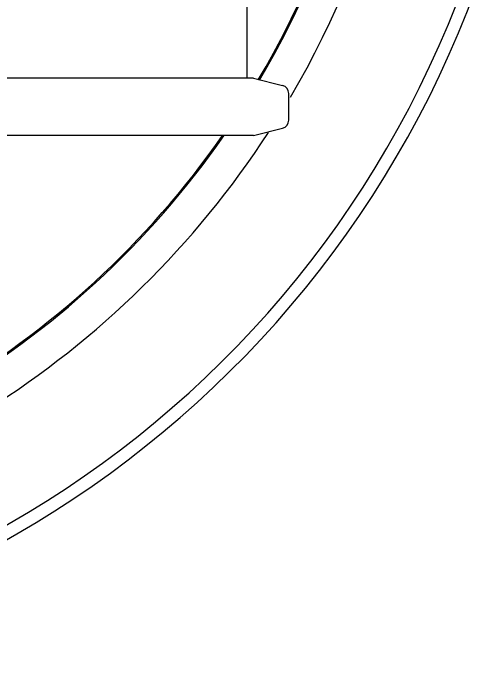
# Model space of a CAD drawing. Header units: millimetres. Extents: x 11802 to 19889, y -472 to 9054.
# Drawn here: x 13012 to 13158, y 5088.8 to 5297.3 of the extents above; entities that cross this region are included whole.
import ezdxf

# ---------------------------------------------------------------- set-up
doc = ezdxf.new("R2010")
doc.units = ezdxf.units.MM
doc.header["$LTSCALE"] = 307.34
doc.layers.get('0').update_dxf_attribs({"linetype": 'CONTINUOUS'})

msp = doc.modelspace()

# ---------------------------------------------------------------- linework, layer by layer
at = {"color": 7, "linetype": 'Continuous'}
for p, q in [((13085.83201, 5276.80407), (13085.83201, 5628.75277)), ((13087.82375, 5276.80407), (12615.84026, 5276.80407)), ((13087.82375, 5276.80407), (13096.96859, 5274.49477)), ((13098.93201, 5263.53164), (13098.93201, 5271.97391)), ((13087.82375, 5258.70147), (13096.96859, 5261.01077)), ((13087.82375, 5258.70147), (12615.84026, 5258.70147))]:
    msp.add_line(p, q, dxfattribs=at)
for centre, radius, start, end in [((12848.17692, 5418.77777), 291.6, 329.4996474, 35.2653875), ((12848.17692, 5418.77777), 280.1, 329.4170032, 31.852264), ((12848.17692, 5418.77777), 280.49174, 329.4405418, 31.9731352), ((12848.17692, 5418.77777), 330, 180.4379614, 339.8355093), ((12848.17692, 5418.77777), 326, 180.4439455, 341.3811746), ((13096.33201, 5271.97391), 2.6, 0, 75.8276623), ((13096.33201, 5263.53164), 2.6, 284.1723377, 0), ((12848.17692, 5418.77777), 291.6, 228.1520907, 326.9314637), ((12848.17692, 5418.77777), 280.49174, 225, 325.1748664), ((12848.17692, 5418.77777), 280.1, 225, 325.1445023)]:
    msp.add_arc(centre, radius, start, end, dxfattribs=at)

doc.saveas('drawing.dxf')
